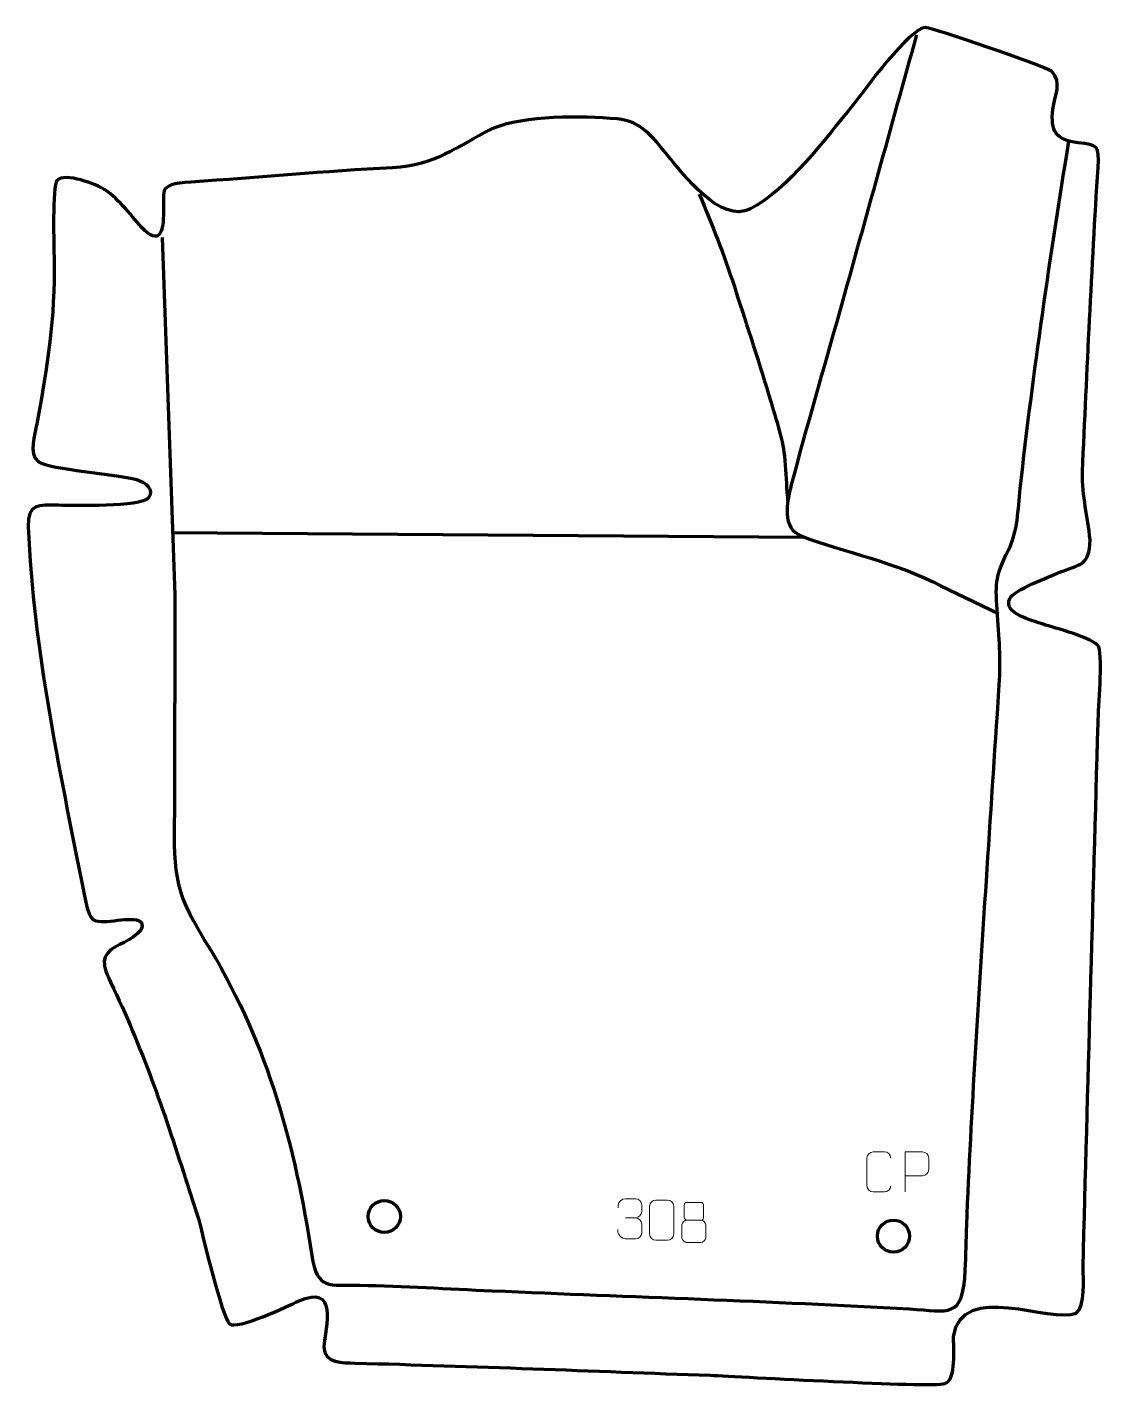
# Model space of a CAD drawing. Header units: millimetres. Extents: x -564 to 106, y -48 to 799.
import ezdxf

# ---------------------------------------------------------------- set-up
doc = ezdxf.new("R2010")
doc.units = ezdxf.units.MM
doc.header["$MEASUREMENT"] = 0
doc.layers.add('layer 2', color=7, linetype='Continuous')
doc.layers.add('layer 3', color=7, linetype='Continuous')

msp = doc.modelspace()

# ---------------------------------------------------------------- linework, layer by layer
at = {"layer": 'layer 2', "color": 142, "lineweight": 158}
for points, knots in [([(-10.2646, 794.2014), (-26.1909, 736.911), (-42.1172, 679.6206), (-58.0436, 622.3302), (-58.0436, 622.3302), (-68.0777, 586.3091), (-78.796, 550.2297), (-88.2114, 514.0698), (-88.2114, 514.0698), (-91.0791, 503.0564), (-94.3679, 487.0052), (-81.5971, 482.1199), (-81.5971, 482.1199), (-57.4906, 472.8983), (-20.1317, 465.0469), (4.9492, 451.2348), (4.9492, 451.2348), (4.9492, 451.2348), (40.6971, 434.0649), (40.6971, 434.0649)], [0, 0, 0, 0, 0.16666667, 0.16666667, 0.16666667, 0.16666667, 0.33333333, 0.33333333, 0.33333333, 0.33333333, 0.5, 0.5, 0.5, 0.5, 0.66666667, 0.66666667, 0.66666667, 0.66666667, 1, 1, 1, 1]), ([(-479.8034, 668.0947), (-479.8034, 668.0947), (-471.8326, 445.7453), (-471.8326, 445.7453), (-471.8326, 445.7453), (-471.8326, 445.7453), (-472.0972, 310.6755), (-472.0972, 310.6755), (-472.0972, 310.6755), (-472.7662, 268.7282), (-472.1296, 260.5634), (-449.5003, 224.5315), (-449.5003, 224.5315), (-413.5719, 164.2126), (-397.2249, 103.2758), (-386.601, 34.5001), (-386.601, 34.5001), (-383.2639, 12.8968), (-376.0222, 16.3441), (-356.7519, 15.9752), (-356.7519, 15.9752), (-329.2965, 15.4496), (-301.7312, 13.7436), (-274.2867, 12.5348), (-274.2867, 12.5348), (-187.7442, 8.7843), (-101.1446, 6.1116), (-14.6537, 1.2569), (-14.6537, 1.2569), (9.9877, -0.1262), (18.5752, -5.5916), (20.0965, 25.4098), (20.0965, 25.4098), (20.5569, 34.7926), (20.6164, 44.1815), (20.9497, 53.5682), (20.9497, 53.5682), (23.8398, 124.7604), (28.6481, 196.4811), (33.1918, 267.6139), (33.1918, 267.6139), (35.7951, 307.1977), (38.3983, 346.7816), (41.0014, 386.3654), (41.0014, 386.3654), (42.1908, 404.1469), (41.5015, 415.5261), (40.1665, 433.1247), (40.1665, 433.1247), (38.7459, 451.7489), (38.3358, 456.302), (46.842, 473.3312), (46.842, 473.3312), (52.9671, 485.5933), (52.7514, 498.3265), (54.2543, 511.8363), (54.2543, 511.8363), (62.4393, 585.4078), (72.7671, 655.0487), (84.5879, 728.1227)], [0, 0, 0, 0, 0.0625, 0.0625, 0.0625, 0.0625, 0.125, 0.125, 0.125, 0.125, 0.1875, 0.1875, 0.1875, 0.1875, 0.25, 0.25, 0.25, 0.25, 0.3125, 0.3125, 0.3125, 0.3125, 0.375, 0.375, 0.375, 0.375, 0.4375, 0.4375, 0.4375, 0.4375, 0.5, 0.5, 0.5, 0.5, 0.5625, 0.5625, 0.5625, 0.5625, 0.625, 0.625, 0.625, 0.625, 0.6875, 0.6875, 0.6875, 0.6875, 0.75, 0.75, 0.75, 0.75, 0.8125, 0.8125, 0.8125, 0.8125, 0.875, 0.875, 0.875, 0.875, 1, 1, 1, 1]), ([(-145.5325, 695.0483), (-137.1161, 675.1379), (-130.3034, 658.1546), (-123.6367, 637.4943), (-123.6367, 637.4943), (-117.3705, 618.0752), (-109.3026, 593.4859), (-102.4021, 570.5596), (-102.4021, 570.5596), (-98.2198, 556.6641), (-93.629, 543.5465), (-92.5262, 532.0817), (-92.5262, 532.0817), (-91.8005, 524.5367), (-91.4583, 516.9305), (-90.8939, 509.3668), (-90.8939, 509.3668), (-90.732, 507.3489), (-90.5701, 505.331), (-90.4083, 503.3131)], [0, 0, 0, 0, 0.16666667, 0.16666667, 0.16666667, 0.16666667, 0.33333333, 0.33333333, 0.33333333, 0.33333333, 0.5, 0.5, 0.5, 0.5, 0.66666667, 0.66666667, 0.66666667, 0.66666667, 1, 1, 1, 1])]:
    msp.add_open_spline(points, degree=3, knots=knots, dxfattribs=at)
msp.add_open_spline([(-473.5634, 484.4404), (-473.5634, 484.4404), (-80.4403, 481.6024), (-80.4403, 481.6024)], degree=3, dxfattribs=at)
at = {"layer": 'layer 3', "color": 250, "lineweight": 200}
for centre in [(-341.5043, 58.7688), (-24.6184, 46.5537)]:
    msp.add_ellipse(centre, major_axis=(0, 10), ratio=1, dxfattribs=at)
at = {"layer": 'layer 3', "color": 242, "lineweight": 158}
msp.add_open_spline([(-456.929, 56.5909), (-459.6731, 65.1407), (-462.4172, 73.6905), (-465.1613, 82.2404), (-465.1613, 82.2404), (-479.0679, 125.6534), (-492.0763, 163.2632), (-511.785, 204.6023), (-511.785, 204.6023), (-516.3791, 214.3394), (-519.0533, 221.3785), (-507.8365, 227.0452), (-507.8365, 227.0452), (-504.1884, 228.8883), (-489.267, 235.5509), (-492.6083, 241.4628), (-492.6083, 241.4628), (-495.5658, 246.6955), (-513.8414, 240.7881), (-521.1325, 242.7639), (-521.1325, 242.7639), (-524.6301, 244.1434), (-526.3223, 249.422), (-527.3209, 254.488), (-527.3209, 254.488), (-542.0885, 329.3982), (-560.3636, 412.1519), (-563.045, 488.0464), (-563.045, 488.0464), (-563.7113, 502.7134), (-556.7385, 501.4718), (-544.1568, 501.3962), (-544.1568, 501.3962), (-534.944, 501.3238), (-493.0188, 500.0351), (-488.2482, 506.0478), (-488.2482, 506.0478), (-484.1473, 511.2163), (-490.586, 515.9565), (-495.4573, 517.3547), (-495.4573, 517.3547), (-509.0536, 521.2574), (-549.0287, 523.4897), (-556.7602, 528.5432), (-556.7602, 528.5432), (-563.056, 533.8822), (-558.9662, 545.2237), (-557.703, 552.1393), (-557.703, 552.1393), (-551.152, 588.844), (-546.3441, 617.0257), (-546.9941, 654.7262), (-546.9941, 654.7262), (-547.1109, 661.4964), (-548.203, 700.2469), (-545.1802, 703.5712), (-545.1802, 703.5712), (-540.3643, 708.8672), (-520.4818, 701.1007), (-515.2594, 697.6861), (-515.2594, 697.6861), (-506.3765, 691.8779), (-498.5094, 680.8678), (-491.1591, 672.9921), (-491.1591, 672.9921), (-489.1997, 671.1279), (-484.8253, 667.2257), (-481.9834, 669.6134), (-481.9834, 669.6134), (-480.2303, 671.0861), (-479.3675, 674.6068), (-479.0071, 679.3102), (-479.0071, 679.3102), (-477.6164, 697.4585), (-484.5546, 700.9439), (-461.6298, 702.5743), (-461.6298, 702.5743), (-419.6698, 705.3798), (-378.389, 709.2368), (-336.3358, 711.5356), (-336.3358, 711.5356), (-309.0964, 713.0246), (-297.1819, 724.214), (-274.5577, 735.7149), (-274.5577, 735.7149), (-253.6246, 744.2632), (-219.0248, 743.9018), (-196.4957, 741.8851), (-196.4957, 741.8851), (-181.6753, 740.5585), (-174.3271, 730.3753), (-165.423, 719.5496), (-165.423, 719.5496), (-155.2907, 707.1827), (-132.1899, 676.4034), (-113.6115, 685.9603), (-113.6115, 685.9603), (-90.3565, 697.923), (-66.6634, 730.0274), (-49.8832, 750.4472), (-49.8832, 750.4472), (-42.9965, 759.2625), (-14.2488, 798.9571), (-4.6358, 798.7711), (-4.6358, 798.7711), (1.4176, 797.9935), (67.1492, 775.6385), (73.7532, 771.5172), (73.7532, 771.5172), (80.7456, 764.931), (75.6314, 756.3091), (74.5547, 747.8279), (74.5547, 747.8279), (73.1031, 734.1495), (76.3977, 728.6662), (90.3499, 727.0846), (90.3499, 727.0846), (102.7628, 725.6774), (103.5433, 725.3468), (102.7175, 711.7167), (102.7175, 711.7167), (98.7677, 648.7767), (95.7963, 585.2269), (92.9839, 522.2069), (92.9839, 522.2069), (92.8584, 506.3327), (96.2154, 494.9612), (97.7802, 479.9248), (97.7802, 479.9248), (97.3165, 463.4778), (91.8167, 465.0281), (78.397, 459.4934), (78.397, 459.4934), (72.3457, 456.9976), (50.1654, 448.5325), (47.7631, 443.431), (47.7631, 443.431), (43.303, 433.9594), (62.2347, 429.5356), (68.5479, 427.3374), (68.5479, 427.3374), (75.1642, 425.1977), (100.5301, 418.7543), (103.12, 413.2399), (103.12, 413.2399), (105.6506, 405.0134), (103.0258, 376.5639), (102.7149, 365.7685), (102.7149, 365.7685), (99.51, 252.8244), (96.4296, 139.8695), (93.3412, 26.9218), (93.3412, 26.9218), (93.4557, 20.8334), (95.0501, 2.3594), (89.0442, -1.307), (89.0442, -1.307), (73.641, -8.3951), (17.5739, 19.3696), (12.7695, -16.1452), (12.7695, -16.1452), (12.6583, -22.2508), (14.6295, -43.2496), (7.4239, -45.2511), (7.4239, -45.2511), (-1.9404, -47.8521), (-119.8048, -40.775), (-138.5637, -40.094), (-138.5637, -40.094), (-212.213, -37.4199), (-285.8686, -34.4653), (-359.5382, -32.4549), (-359.5382, -32.4549), (-367.0222, -32.2507), (-379.1209, -32.5571), (-379.0201, -22.6658), (-379.0201, -22.6658), (-378.3842, -9.61), (-369.6684, 17.3569), (-395.0325, 5.9993), (-395.0325, 5.9993), (-401.0603, 3.2851), (-433.5203, -12.2673), (-437.8611, -8.0468), (-437.8611, -8.0468), (-442.8489, -3.1973), (-454.1734, 46.201), (-456.929, 56.5909)], degree=3, knots=[0, 0, 0, 0, 0.02083333, 0.02083333, 0.02083333, 0.02083333, 0.04166667, 0.04166667, 0.04166667, 0.04166667, 0.0625, 0.0625, 0.0625, 0.0625, 0.08333333, 0.08333333, 0.08333333, 0.08333333, 0.10416667, 0.10416667, 0.10416667, 0.10416667, 0.125, 0.125, 0.125, 0.125, 0.14583333, 0.14583333, 0.14583333, 0.14583333, 0.16666667, 0.16666667, 0.16666667, 0.16666667, 0.1875, 0.1875, 0.1875, 0.1875, 0.20833333, 0.20833333, 0.20833333, 0.20833333, 0.22916667, 0.22916667, 0.22916667, 0.22916667, 0.25, 0.25, 0.25, 0.25, 0.27083333, 0.27083333, 0.27083333, 0.27083333, 0.29166667, 0.29166667, 0.29166667, 0.29166667, 0.3125, 0.3125, 0.3125, 0.3125, 0.33333333, 0.33333333, 0.33333333, 0.33333333, 0.35416667, 0.35416667, 0.35416667, 0.35416667, 0.375, 0.375, 0.375, 0.375, 0.39583333, 0.39583333, 0.39583333, 0.39583333, 0.41666667, 0.41666667, 0.41666667, 0.41666667, 0.4375, 0.4375, 0.4375, 0.4375, 0.45833333, 0.45833333, 0.45833333, 0.45833333, 0.47916667, 0.47916667, 0.47916667, 0.47916667, 0.5, 0.5, 0.5, 0.5, 0.52083333, 0.52083333, 0.52083333, 0.52083333, 0.54166667, 0.54166667, 0.54166667, 0.54166667, 0.5625, 0.5625, 0.5625, 0.5625, 0.58333333, 0.58333333, 0.58333333, 0.58333333, 0.60416667, 0.60416667, 0.60416667, 0.60416667, 0.625, 0.625, 0.625, 0.625, 0.64583333, 0.64583333, 0.64583333, 0.64583333, 0.66666667, 0.66666667, 0.66666667, 0.66666667, 0.6875, 0.6875, 0.6875, 0.6875, 0.70833333, 0.70833333, 0.70833333, 0.70833333, 0.72916667, 0.72916667, 0.72916667, 0.72916667, 0.75, 0.75, 0.75, 0.75, 0.77083333, 0.77083333, 0.77083333, 0.77083333, 0.79166667, 0.79166667, 0.79166667, 0.79166667, 0.8125, 0.8125, 0.8125, 0.8125, 0.83333333, 0.83333333, 0.83333333, 0.83333333, 0.85416667, 0.85416667, 0.85416667, 0.85416667, 0.875, 0.875, 0.875, 0.875, 0.89583333, 0.89583333, 0.89583333, 0.89583333, 0.91666667, 0.91666667, 0.91666667, 0.91666667, 0.9375, 0.9375, 0.9375, 0.9375, 0.95833333, 0.95833333, 0.95833333, 0.95833333, 1, 1, 1, 1], dxfattribs=at)
at = {"layer": 'layer 3', "color": 250, "lineweight": 9}
for points, knots in [([(-26.3187, 77.8371), (-26.4585, 75.5137), (-28.1357, 74.0341), (-30.2834, 74.0233), (-30.2834, 74.0233), (-32.6153, 74.0237), (-34.9472, 74.0237), (-37.2787, 74.0233), (-37.2787, 74.0233), (-39.2037, 73.9179), (-41.1758, 75.8024), (-41.1646, 77.8197), (-41.1646, 77.8197), (-41.1642, 83.5898), (-41.1642, 89.3595), (-41.1646, 95.1288), (-41.1646, 95.1288), (-41.1604, 97.2669), (-39.4137, 98.9861), (-37.2613, 98.9726), (-37.2613, 98.9726), (-34.9356, 98.9726), (-32.6095, 98.9726), (-30.2834, 98.9726), (-30.2834, 98.9726), (-28.3368, 99.0081), (-26.3454, 97.5166), (-26.3187, 95.079)], [0, 0, 0, 0, 0.125, 0.125, 0.125, 0.125, 0.25, 0.25, 0.25, 0.25, 0.375, 0.375, 0.375, 0.375, 0.5, 0.5, 0.5, 0.5, 0.625, 0.625, 0.625, 0.625, 0.75, 0.75, 0.75, 0.75, 1, 1, 1, 1]), ([(-17.3677, 74.0189), (-17.3677, 74.0189), (-17.3677, 98.9725), (-17.3677, 98.9725), (-17.3677, 98.9725), (-13.7727, 98.9725), (-10.1774, 98.9725), (-6.582, 98.9725), (-6.582, 98.9725), (-4.2568, 98.9346), (-2.6994, 97.4445), (-2.7036, 95.0784), (-2.7036, 95.0784), (-2.704, 93.0427), (-2.704, 89.9834), (-2.7036, 87.9474), (-2.7036, 87.9474), (-2.7101, 86.072), (-4.5223, 84.1301), (-6.5319, 84.111), (-6.5319, 84.111), (-6.5319, 84.111), (-17.3677, 84.111), (-17.3677, 84.111)], [0, 0, 0, 0, 0.14285714, 0.14285714, 0.14285714, 0.14285714, 0.28571429, 0.28571429, 0.28571429, 0.28571429, 0.42857143, 0.42857143, 0.42857143, 0.42857143, 0.57142857, 0.57142857, 0.57142857, 0.57142857, 0.71428571, 0.71428571, 0.71428571, 0.71428571, 1, 1, 1, 1]), ([(-196.0395, 64.1385), (-196.0395, 64.1385), (-196.0395, 65.9957), (-196.0395, 65.9957), (-196.0395, 65.9957), (-196.0538, 67.7376), (-193.3893, 69.8557), (-191.3302, 69.833), (-191.3302, 69.833), (-189.2661, 69.833), (-187.2021, 69.833), (-185.1384, 69.833), (-185.1384, 69.833), (-182.9439, 69.8418), (-181.3456, 67.995), (-181.3012, 66.0829), (-181.3012, 66.0829), (-181.3016, 64.6478), (-181.3016, 63.2127), (-181.3012, 61.7772), (-181.3012, 61.7772), (-181.3498, 60.1237), (-182.9524, 57.8937), (-185.1507, 57.9037), (-185.1507, 57.9037), (-182.947, 57.8925), (-181.339, 56.0893), (-181.285, 54.0298), (-181.285, 54.0298), (-181.2854, 52.2451), (-181.2854, 50.4604), (-181.285, 48.6753), (-181.285, 48.6753), (-181.2749, 46.6139), (-183.3298, 44.8508), (-185.1507, 44.8589), (-185.1507, 44.8589), (-187.216, 44.8592), (-189.2812, 44.8592), (-191.3468, 44.8589), (-191.3468, 44.8589), (-193.5154, 44.8704), (-196.0464, 47.2706), (-196.065, 48.7324), (-196.065, 48.7324), (-196.065, 48.7324), (-196.065, 50.641), (-196.065, 50.641)], [0, 0, 0, 0, 0.07692308, 0.07692308, 0.07692308, 0.07692308, 0.15384615, 0.15384615, 0.15384615, 0.15384615, 0.23076923, 0.23076923, 0.23076923, 0.23076923, 0.30769231, 0.30769231, 0.30769231, 0.30769231, 0.38461538, 0.38461538, 0.38461538, 0.38461538, 0.46153846, 0.46153846, 0.46153846, 0.46153846, 0.53846154, 0.53846154, 0.53846154, 0.53846154, 0.61538462, 0.61538462, 0.61538462, 0.61538462, 0.69230769, 0.69230769, 0.69230769, 0.69230769, 0.76923077, 0.76923077, 0.76923077, 0.76923077, 0.84615385, 0.84615385, 0.84615385, 0.84615385, 1, 1, 1, 1]), ([(-172.4337, 68.9737), (-170.0676, 68.9737), (-167.7011, 68.9737), (-165.3346, 68.9737), (-165.3346, 68.9737), (-163.3541, 69.0093), (-161.3281, 67.515), (-161.301, 65.0729), (-161.301, 65.0729), (-161.3014, 59.3155), (-161.3014, 53.5577), (-161.301, 47.7995), (-161.301, 47.7995), (-161.4431, 45.4719), (-163.1495, 43.9896), (-165.3346, 43.9788), (-165.3346, 43.9788), (-167.707, 43.9792), (-170.0794, 43.9792), (-172.4514, 43.9788), (-172.4514, 43.9788), (-174.4099, 43.8732), (-176.4163, 45.7611), (-176.4049, 47.7821), (-176.4049, 47.7821), (-176.4045, 53.5627), (-176.4045, 59.343), (-176.4049, 65.1228), (-176.4049, 65.1228), (-176.4006, 67.2648), (-174.6235, 68.9873), (-172.4337, 68.9737)], [0, 0, 0, 0, 0.11111111, 0.11111111, 0.11111111, 0.11111111, 0.22222222, 0.22222222, 0.22222222, 0.22222222, 0.33333333, 0.33333333, 0.33333333, 0.33333333, 0.44444444, 0.44444444, 0.44444444, 0.44444444, 0.55555556, 0.55555556, 0.55555556, 0.55555556, 0.66666667, 0.66666667, 0.66666667, 0.66666667, 0.77777778, 0.77777778, 0.77777778, 0.77777778, 1, 1, 1, 1]), ([(-154.8308, 66.0629), (-154.8308, 63.8499), (-154.8308, 60.1676), (-154.8308, 57.9543), (-154.8308, 57.9543), (-154.8158, 57.4469), (-154.0084, 56.5155), (-153.3083, 56.5167), (-153.3083, 56.5167), (-150.3384, 56.5169), (-147.3682, 56.432), (-144.3978, 56.4317), (-144.3978, 56.4317), (-143.6007, 56.4359), (-142.88, 57.2262), (-142.8826, 57.9469), (-142.8826, 57.9469), (-142.8829, 60.1629), (-142.8829, 63.8476), (-142.8826, 66.0629), (-142.8826, 66.0629), (-142.9011, 66.7737), (-143.5125, 67.5341), (-144.3464, 67.5267), (-144.3464, 67.5267), (-147.3635, 67.5264), (-150.3804, 67.5264), (-153.397, 67.5267), (-153.397, 67.5267), (-154.0234, 67.5343), (-154.8475, 66.8233), (-154.8308, 66.0629)], [0, 0, 0, 0, 0.11111111, 0.11111111, 0.11111111, 0.11111111, 0.22222222, 0.22222222, 0.22222222, 0.22222222, 0.33333333, 0.33333333, 0.33333333, 0.33333333, 0.44444444, 0.44444444, 0.44444444, 0.44444444, 0.55555556, 0.55555556, 0.55555556, 0.55555556, 0.66666667, 0.66666667, 0.66666667, 0.66666667, 0.77777778, 0.77777778, 0.77777778, 0.77777778, 1, 1, 1, 1]), ([(-156.2896, 53.5447), (-156.2896, 50.3739), (-156.2896, 48.6718), (-156.2896, 45.5004), (-156.2896, 45.5004), (-156.2981, 44.2785), (-154.6002, 42.5858), (-153.3476, 42.5773), (-153.3476, 42.5773), (-150.3645, 42.5776), (-147.3812, 42.5776), (-144.3978, 42.5773), (-144.3978, 42.5773), (-143.0745, 42.589), (-141.4541, 44.2106), (-141.4652, 45.5098), (-141.4652, 45.5098), (-141.4655, 48.678), (-141.4655, 50.3768), (-141.4652, 53.5447), (-141.4652, 53.5447), (-141.5349, 54.9251), (-143.1127, 56.5037), (-144.4181, 56.4976), (-144.4181, 56.4976), (-147.3947, 56.4973), (-150.3713, 56.4973), (-153.3476, 56.4976), (-153.3476, 56.4976), (-154.4271, 56.504), (-156.2734, 54.9251), (-156.2896, 53.5447)], [0, 0, 0, 0, 0.11111111, 0.11111111, 0.11111111, 0.11111111, 0.22222222, 0.22222222, 0.22222222, 0.22222222, 0.33333333, 0.33333333, 0.33333333, 0.33333333, 0.44444444, 0.44444444, 0.44444444, 0.44444444, 0.55555556, 0.55555556, 0.55555556, 0.55555556, 0.66666667, 0.66666667, 0.66666667, 0.66666667, 0.77777778, 0.77777778, 0.77777778, 0.77777778, 1, 1, 1, 1])]:
    msp.add_open_spline(points, degree=3, knots=knots, dxfattribs=at)
msp.add_open_spline([(-191.3298, 57.8933), (-191.3298, 57.8933), (-185.1334, 57.8933), (-185.1334, 57.8933)], degree=3, dxfattribs=at)

doc.saveas('drawing.dxf')
